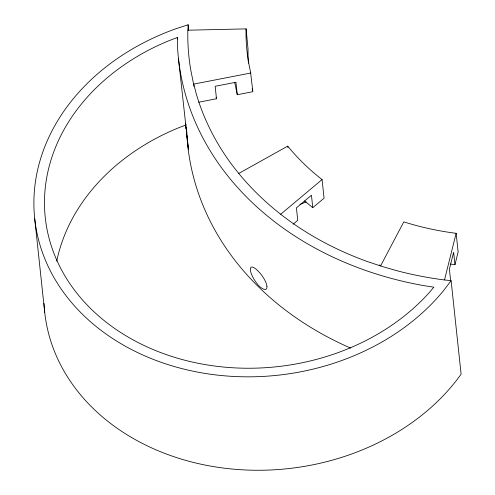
<?xml version="1.0" encoding="UTF-8"?>
<svg xmlns="http://www.w3.org/2000/svg" width="495" height="495" viewBox="0 0 495 495"><rect width="100%" height="100%" fill="white"/><g stroke="black" fill="none" stroke-linecap="round" stroke-linejoin="round"><path stroke-width="0.74" d="M451.112 280.684L443.52 290.676A224.879 181.467 -6.1 0 1 83.24 315.049A224.879 181.467 -6.1 0 1 174.778 29.143L188.125 24.75L187.809 31.903A321.41 259.368 -6.1 0 0 190.754 69.956L193.267 82.455L196.546 94.805A321.41 259.368 -6.1 0 0 231.586 164.291C248.032 186.368 268.142 205.574 290.478 221.605A321.41 259.368 -6.1 0 0 368.156 261.818L382.474 266.588L397.101 270.771A321.41 259.368 -6.1 0 0 442.443 279.706L451.112 280.684L461.099 374.127L459.502 376.41A224.879 181.467 -6.1 0 1 211.328 466.228A224.879 181.467 -6.1 0 1 44.03 303.423M187.883 30.201L246.095 28.883L246.034 30.275A263.068 212.287 -6.1 0 0 250.501 71.651L252.852 91.693L237.266 94.718L234.704 82.436M444.51 279.941L456.136 233.294L454.447 233.102A263.068 212.287 -6.1 0 1 405.362 222.366L403.802 221.847L380.568 265.951M450.159 264.033L454.961 264.701L458.135 251.98L456.136 233.294M280.702 214.261L322.066 179.537L320.834 178.608A263.068 212.287 -6.1 0 1 288.635 147.269L287.731 146.118L238.757 173.436M293.114 224.204L297.743 220.318L296.412 207.863L311.454 195.234L312.784 207.69L324.064 198.223L322.066 179.537M299.958 204.423L306.158 201.923M177.309 37.496L169.08 40.67A214.273 172.91 -6.1 0 0 91.495 309.375A214.273 172.91 -6.1 0 0 428.645 293.275L433.886 287.193L424.432 285.733A332.015 267.925 -6.1 0 1 177.439 45.361L177.309 37.496L177.476 39.031M185.947 124.975L178.398 127.883A214.273 172.91 -6.1 0 0 56.758 261.075M250.86 73L193.706 84.1L193.947 86.34M198.668 102.211L216.488 98.752L215.152 86.291L235.936 82.257L237.266 94.718M379.547 264.924L380.878 265.648M312.784 207.69L304.499 200.896M216.08 97.212L216.488 98.752M178.454 58.478L188.459 149.484L186.893 135.593M185.873 124.957L185.619 123.131L185.941 128.558M454.961 264.701L453.63 252.246L449.398 269.206L450.654 280.931M287.731 146.118L287.892 147.615M246.095 28.883L248.032 48.968A263.068 212.287 -6.1 0 0 248.416 63.119M188.125 24.75L188.7 30.108M34.737 218.864L44.717 312.308M186.126 127.394L186.386 130.024M186.497 131.194L186.838 134.949M186.739 131.144L186.763 132.573A332.015 267.925 -6.1 0 0 186.832 134.034M350.615 348.103A332.015 267.925 -6.1 0 1 186.918 135.494M252.5 90.344A263.068 212.287 -6.1 0 1 252.165 88.89M266.923 286.234A13.26 4.517 54.2 0 0 257.555 270.561A13.26 4.195 56.8 0 0 250.359 270.115A13.26 4.195 56.8 0 0 259.219 286.141A13.26 4.517 54.2 0 0 266.923 286.234"/></g></svg>
